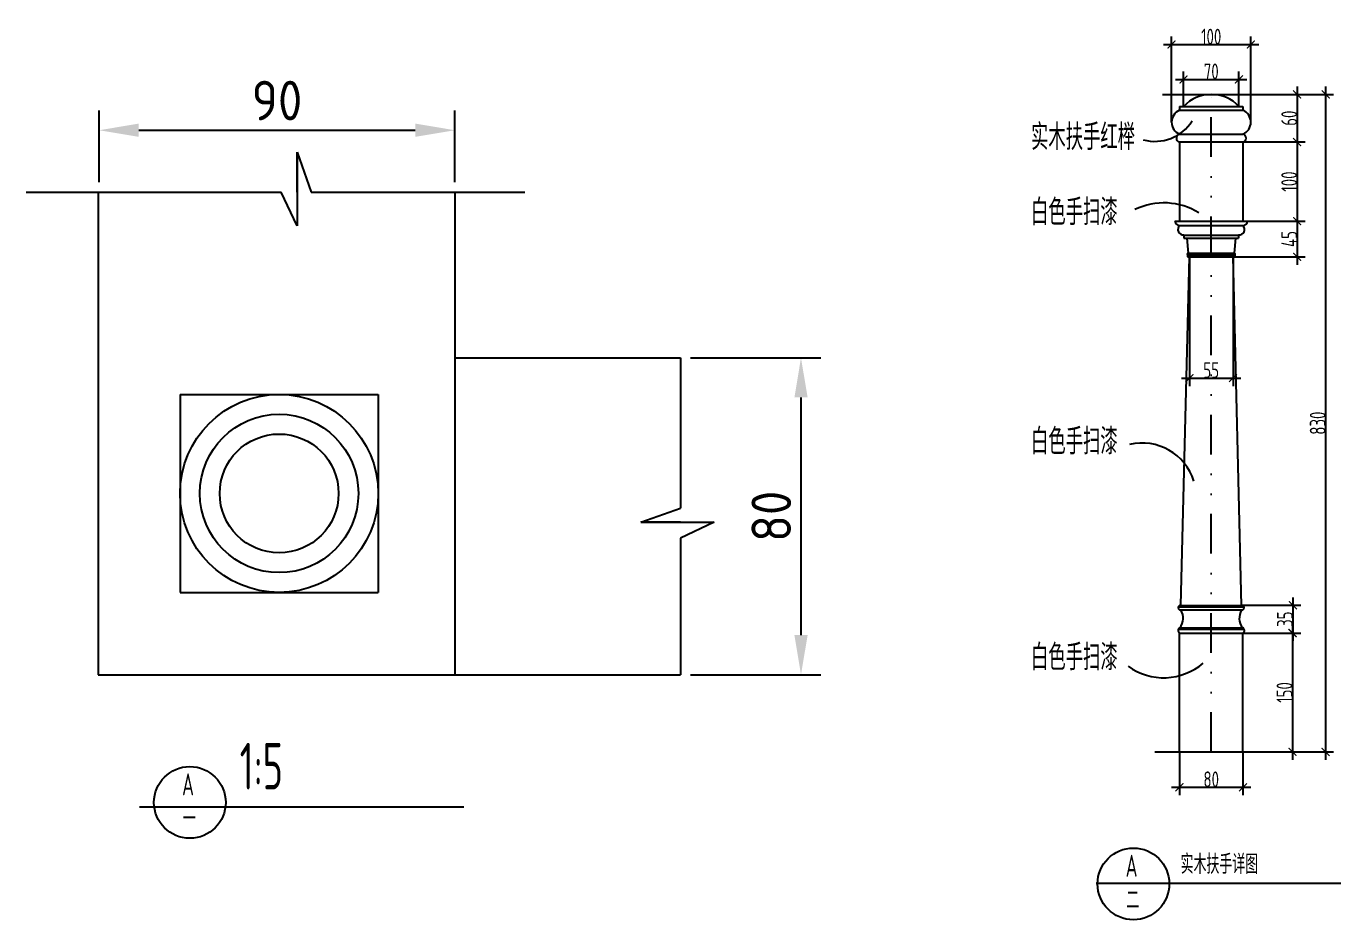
# Model space of a CAD drawing. Extents: x -42728 to 99010, y -18674 to 47645.
# Drawn here: x 60088 to 61747, y 11892 to 13020 of the extents above; entities that cross this region are included whole.
import ezdxf

# ---------------------------------------------------------------- set-up
doc = ezdxf.new("R2010")
doc.units = 0
doc.header["$LTSCALE"] = 100
doc.header["$MEASUREMENT"] = 0
doc.linetypes.add('DIVIDE', pattern=[1.25, 0.5, -0.25, 0, -0.25, 0, -0.25])
doc.layers.get('0').update_dxf_attribs({"linetype": 'CONTINUOUS'})
doc.layers.get('DEFPOINTS').update_dxf_attribs({"linetype": 'CONTINUOUS'})
for name, color, linetype in [('COLUMN', 9, 'CONTINUOUS'), ('DIVIDE', 4, 'DIVIDE'), ('DOOR', 3, 'CONTINUOUS'), ('HATCH', 9, 'CONTINUOUS')]:
    doc.layers.add(name, color=color, linetype=linetype)
doc.styles.add('HZDF', font='archs.shx', dxfattribs={"width": 0.8, "bigfont": 'hzdf.shx'})
doc.styles.get("Standard").update_dxf_attribs({"font": 'ISOCP'})
doc.dimstyles.new('DESIGN20', dxfattribs={"dimscale": 5, "dimtxt": 4, "dimasz": 2, "dimexe": 2, "dimexo": 0, "dimgap": 0, "dimtad": 1, "dimdec": 0, "dimzin": 0, "dimdsep": 46, "dimtxsty": 'HZDF', "dimblk1": 'ARCHTICK', "dimblk2": 'ARCHTICK', "dimsah": 1, "dimcen": -1, "dimdle": 2, "dimclrd": 3, "dimclre": 3, "dimclrt": 2, "dimadec": 0, "dimazin": 0, "dimtfac": 0.25, "dimtdec": 0, "dimtix": 1, "dimtmove": 2, "dimatfit": 3, "dimldrblk": 'ARCHTICK', "dimfxl": 1, "dimtolj": 1, "dimtzin": 0, "dimarcsym": 0})
doc.dimstyles.get("Standard").update_dxf_attribs({"dimtxt": 2.5, "dimasz": 2.5, "dimexe": 1.25, "dimexo": 0.625, "dimtad": 1, "dimdec": 4, "dimdsep": 46, "dimlunit": 6, "dimtxsty": 'Standard', "dimcen": 2.5, "dimadec": 0, "dimazin": 0, "dimtfac": 1, "dimtdec": 4, "dimtmove": 0, "dimatfit": 3, "dimfxl": 1, "dimtolj": 1, "dimtzin": 0, "dimarcsym": 0})

# ---------------------------------------------------------------- blocks, each defined once
blk = doc.blocks.new('*D1695')
at = {"color": 0, "linetype": 'ByBlock', "transparency": 16777216}
for p, q in [((60180.3, 12823.3), (60180.3, 12913.8)), ((60629.3, 12823.3), (60629.3, 12913.8)), ((60230.3, 12888.8), (60579.3, 12888.8))]:
    blk.add_line(p, q, dxfattribs=at)
for points in [[(60230.3, 12897.2), (60230.3, 12880.5), (60180.3, 12888.8)], [(60579.3, 12897.2), (60579.3, 12880.5), (60629.3, 12888.8)]]:
    blk.add_solid(points, dxfattribs=at)
at = {"layer": 'DEFPOINTS', "color": 0, "linetype": 'ByBlock', "transparency": 16777216}
for p in [(60629.3, 12888.8), (60180.3, 12810.8), (60629.3, 12810.8)]:
    blk.add_point(p, dxfattribs=at)
at = {"color": 0, "linetype": 'ByBlock', "transparency": 16777216, "insert": (60404.8, 12926.3), "char_height": 50, "attachment_point": 5}
blk.add_mtext('\\A1;90', dxfattribs=at)
blk = doc.blocks.new('_ARCHTICK')
at = {"color": 0, "linetype": 'ByBlock', "const_width": 0.15}
blk.add_lwpolyline([(-0.5, -0.5), (0.5, 0.5)], dxfattribs=at)
blk = doc.blocks.new('*D1700')
at = {"layer": 'DEFPOINTS', "color": 0, "linetype": 'Continuous', "transparency": 16777216}
for p in [(61522.2, 12934), (61512.2, 12104), (61727.9, 12104)]:
    blk.add_point(p, dxfattribs=at)
at = {"layer": 'DIVIDE', "color": 3, "linetype": 'Continuous', "lineweight": -2, "transparency": 16777216}
for p, q in [((61727.9, 12944), (61727.9, 12094)), ((61522.2, 12934), (61737.9, 12934)), ((61512.2, 12104), (61737.9, 12104))]:
    blk.add_line(p, q, dxfattribs=at)
at = {"layer": 'DIVIDE', "color": 3, "linetype": 'Continuous', "lineweight": -2, "transparency": 16777216, "xscale": 10, "yscale": 10, "zscale": 10}
for p, rotation in [((61727.9, 12934), 90), ((61727.9, 12104), 270)]:
    blk.add_blockref('_ARCHTICK', p, dxfattribs=dict(at, rotation=rotation))
at = {"layer": 'DIVIDE', "color": 2, "linetype": 'Continuous', "transparency": 16777216, "insert": (61717.9, 12519), "char_height": 20, "attachment_point": 5, "rotation": 90, "style": 'HZDF'}
blk.add_mtext('\\A1;830', dxfattribs=at)
blk = doc.blocks.new('*D1701')
at = {"color": 0, "linetype": 'ByBlock', "transparency": 16777216}
for p, q in [((60926.4, 12601.4), (61090.9, 12601.4)), ((61065.9, 12551.4), (61065.9, 12251.4)), ((60926.4, 12201.4), (61090.9, 12201.4))]:
    blk.add_line(p, q, dxfattribs=at)
for points in [[(61057.6, 12551.4), (61074.3, 12551.4), (61065.9, 12601.4)], [(61057.6, 12251.4), (61074.3, 12251.4), (61065.9, 12201.4)]]:
    blk.add_solid(points, dxfattribs=at)
at = {"layer": 'DEFPOINTS', "color": 0, "linetype": 'ByBlock', "transparency": 16777216}
for p in [(60913.9, 12601.4), (60913.9, 12201.4), (61065.9, 12201.4)]:
    blk.add_point(p, dxfattribs=at)
at = {"color": 0, "linetype": 'ByBlock', "transparency": 16777216, "insert": (61028.4, 12401.4), "char_height": 50, "attachment_point": 5, "rotation": 90}
blk.add_mtext('\\A1;80', dxfattribs=at)
blk = doc.blocks.new('*D1702')
at = {"layer": 'DEFPOINTS', "color": 0, "linetype": 'Continuous', "transparency": 16777216}
for p in [(61623.5, 12254), (61623.5, 12104), (61686, 12104)]:
    blk.add_point(p, dxfattribs=at)
at = {"layer": 'DIVIDE', "color": 3, "linetype": 'Continuous', "lineweight": -2, "transparency": 16777216}
for p, q in [((61686, 12264), (61686, 12094)), ((61623.5, 12254), (61696, 12254)), ((61623.5, 12104), (61696, 12104))]:
    blk.add_line(p, q, dxfattribs=at)
at = {"layer": 'DIVIDE', "color": 3, "linetype": 'Continuous', "lineweight": -2, "transparency": 16777216, "xscale": 10, "yscale": 10, "zscale": 10}
for p, rotation in [((61686, 12254), 90), ((61686, 12104), 270)]:
    blk.add_blockref('_ARCHTICK', p, dxfattribs=dict(at, rotation=rotation))
at = {"layer": 'DIVIDE', "color": 2, "linetype": 'Continuous', "transparency": 16777216, "insert": (61676, 12179), "char_height": 20, "attachment_point": 5, "rotation": 90, "style": 'HZDF'}
blk.add_mtext('\\A1;150', dxfattribs=at)
blk = doc.blocks.new('*D1703')
at = {"layer": 'DEFPOINTS', "color": 0, "linetype": 'Continuous', "transparency": 16777216}
for p in [(61543.5, 12104), (61623.5, 12104), (61623.5, 12059.3)]:
    blk.add_point(p, dxfattribs=at)
at = {"layer": 'DIVIDE', "color": 3, "linetype": 'Continuous', "lineweight": -2, "transparency": 16777216}
for p, q in [((61543.5, 12104), (61543.5, 12049.3)), ((61623.5, 12104), (61623.5, 12049.3)), ((61533.5, 12059.3), (61633.5, 12059.3))]:
    blk.add_line(p, q, dxfattribs=at)
at = {"layer": 'DIVIDE', "color": 3, "linetype": 'Continuous', "lineweight": -2, "transparency": 16777216, "xscale": 10, "yscale": 10, "zscale": 10, "rotation": 180}
blk.add_blockref('_ARCHTICK', (61543.5, 12059.3), dxfattribs=at)
at = {"layer": 'DIVIDE', "color": 3, "linetype": 'Continuous', "lineweight": -2, "transparency": 16777216, "xscale": 10, "yscale": 10, "zscale": 10}
blk.add_blockref('_ARCHTICK', (61623.5, 12059.3), dxfattribs=at)
at = {"layer": 'DIVIDE', "color": 2, "linetype": 'Continuous', "transparency": 16777216, "insert": (61583.5, 12069.3), "char_height": 20, "attachment_point": 5, "style": 'HZDF'}
blk.add_mtext('\\A1;80', dxfattribs=at)
blk = doc.blocks.new('*D1704')
at = {"layer": 'DEFPOINTS', "color": 0, "linetype": 'Continuous', "transparency": 16777216}
for p in [(61621.9, 12289), (61623.5, 12254), (61686.5, 12254)]:
    blk.add_point(p, dxfattribs=at)
at = {"layer": 'DIVIDE', "color": 3, "linetype": 'Continuous', "lineweight": -2, "transparency": 16777216}
for p, q in [((61686.5, 12299), (61686.5, 12244)), ((61621.9, 12289), (61696.5, 12289)), ((61623.5, 12254), (61696.5, 12254))]:
    blk.add_line(p, q, dxfattribs=at)
at = {"layer": 'DIVIDE', "color": 3, "linetype": 'Continuous', "lineweight": -2, "transparency": 16777216, "xscale": 10, "yscale": 10, "zscale": 10}
for p, rotation in [((61686.5, 12289), 90), ((61686.5, 12254), 270)]:
    blk.add_blockref('_ARCHTICK', p, dxfattribs=dict(at, rotation=rotation))
at = {"layer": 'DIVIDE', "color": 2, "linetype": 'Continuous', "transparency": 16777216, "insert": (61676.5, 12271.5), "char_height": 20, "attachment_point": 5, "rotation": 90, "style": 'HZDF'}
blk.add_mtext('\\A1;35', dxfattribs=at)
blk = doc.blocks.new('*D1705')
at = {"color": 3, "linetype": 'ByBlock', "transparency": 16777216}
for p, q in [((61691.9, 12884), (61691.9, 12764)), ((61583.5, 12774), (61701.9, 12774))]:
    blk.add_line(p, q, dxfattribs=at)
at = {"layer": 'DEFPOINTS', "color": 0, "linetype": 'ByBlock', "transparency": 16777216}
for p in [(61583.5, 12874), (61583.5, 12774), (61691.9, 12774)]:
    blk.add_point(p, dxfattribs=at)
at = {"color": 3, "linetype": 'ByBlock', "transparency": 16777216, "xscale": 10, "yscale": 10, "zscale": 10}
for p, rotation in [((61691.9, 12874), 90), ((61691.9, 12774), 270)]:
    blk.add_blockref('_ARCHTICK', p, dxfattribs=dict(at, rotation=rotation))
at = {"color": 2, "linetype": 'ByBlock', "transparency": 16777216, "insert": (61681.9, 12824), "char_height": 20, "attachment_point": 5, "rotation": 90, "style": 'HZDF'}
blk.add_mtext('\\A1;100', dxfattribs=at)
blk = doc.blocks.new('*D1706')
at = {"layer": 'DEFPOINTS', "color": 0, "linetype": 'Continuous', "transparency": 16777216}
for p in [(61583.5, 12934), (61583.5, 12874), (61691.9, 12874)]:
    blk.add_point(p, dxfattribs=at)
at = {"layer": 'DIVIDE', "color": 3, "linetype": 'Continuous', "lineweight": -2, "transparency": 16777216}
for p, q in [((61691.9, 12944), (61691.9, 12864)), ((61583.5, 12934), (61701.9, 12934)), ((61583.5, 12874), (61701.9, 12874))]:
    blk.add_line(p, q, dxfattribs=at)
at = {"layer": 'DIVIDE', "color": 3, "linetype": 'Continuous', "lineweight": -2, "transparency": 16777216, "xscale": 10, "yscale": 10, "zscale": 10}
for p, rotation in [((61691.9, 12934), 90), ((61691.9, 12874), 270)]:
    blk.add_blockref('_ARCHTICK', p, dxfattribs=dict(at, rotation=rotation))
at = {"layer": 'DIVIDE', "color": 2, "linetype": 'Continuous', "transparency": 16777216, "insert": (61681.9, 12904), "char_height": 20, "attachment_point": 5, "rotation": 90, "style": 'HZDF'}
blk.add_mtext('\\A1;60', dxfattribs=at)
blk = doc.blocks.new('*D1707')
at = {"layer": 'DEFPOINTS', "color": 0, "linetype": 'Continuous', "transparency": 16777216}
for p in [(61556, 12729), (61611, 12730.3), (61611, 12575.9)]:
    blk.add_point(p, dxfattribs=at)
at = {"layer": 'DIVIDE', "color": 3, "linetype": 'Continuous', "lineweight": -2, "transparency": 16777216}
for p, q in [((61556, 12729), (61556, 12565.9)), ((61611, 12730.3), (61611, 12565.9)), ((61546, 12575.9), (61621, 12575.9))]:
    blk.add_line(p, q, dxfattribs=at)
at = {"layer": 'DIVIDE', "color": 3, "linetype": 'Continuous', "lineweight": -2, "transparency": 16777216, "xscale": 10, "yscale": 10, "zscale": 10, "rotation": 180}
blk.add_blockref('_ARCHTICK', (61556, 12575.9), dxfattribs=at)
at = {"layer": 'DIVIDE', "color": 3, "linetype": 'Continuous', "lineweight": -2, "transparency": 16777216, "xscale": 10, "yscale": 10, "zscale": 10}
blk.add_blockref('_ARCHTICK', (61611, 12575.9), dxfattribs=at)
at = {"layer": 'DIVIDE', "color": 2, "linetype": 'Continuous', "transparency": 16777216, "insert": (61583.5, 12585.9), "char_height": 20, "attachment_point": 5, "style": 'HZDF'}
blk.add_mtext('\\A1;55', dxfattribs=at)
blk = doc.blocks.new('*D1708')
at = {"color": 3, "linetype": 'ByBlock', "transparency": 16777216}
for p, q in [((61691.9, 12784), (61691.9, 12719)), ((61583.5, 12729), (61701.9, 12729))]:
    blk.add_line(p, q, dxfattribs=at)
at = {"layer": 'DEFPOINTS', "color": 0, "linetype": 'ByBlock', "transparency": 16777216}
for p in [(61583.5, 12774), (61583.5, 12729), (61691.9, 12729)]:
    blk.add_point(p, dxfattribs=at)
at = {"color": 3, "linetype": 'ByBlock', "transparency": 16777216, "xscale": 10, "yscale": 10, "zscale": 10}
for p, rotation in [((61691.9, 12774), 90), ((61691.9, 12729), 270)]:
    blk.add_blockref('_ARCHTICK', p, dxfattribs=dict(at, rotation=rotation))
at = {"color": 2, "linetype": 'ByBlock', "transparency": 16777216, "insert": (61681.9, 12751.5), "char_height": 20, "attachment_point": 5, "rotation": 90, "style": 'HZDF'}
blk.add_mtext('\\A1;45', dxfattribs=at)
blk = doc.blocks.new('*D1709')
at = {"layer": 'DEFPOINTS', "color": 0, "linetype": 'Continuous', "transparency": 16777216}
for p in [(61618.5, 12953), (61548.5, 12919), (61618.5, 12919)]:
    blk.add_point(p, dxfattribs=at)
at = {"layer": 'DIVIDE', "color": 3, "linetype": 'Continuous', "lineweight": -2, "transparency": 16777216}
for p, q in [((61538.5, 12953), (61628.5, 12953)), ((61548.5, 12919), (61548.5, 12963)), ((61618.5, 12919), (61618.5, 12963))]:
    blk.add_line(p, q, dxfattribs=at)
at = {"layer": 'DIVIDE', "color": 3, "linetype": 'Continuous', "lineweight": -2, "transparency": 16777216, "xscale": 10, "yscale": 10, "zscale": 10, "rotation": 180}
blk.add_blockref('_ARCHTICK', (61548.5, 12953), dxfattribs=at)
at = {"layer": 'DIVIDE', "color": 3, "linetype": 'Continuous', "lineweight": -2, "transparency": 16777216, "xscale": 10, "yscale": 10, "zscale": 10}
blk.add_blockref('_ARCHTICK', (61618.5, 12953), dxfattribs=at)
at = {"layer": 'DIVIDE', "color": 2, "linetype": 'Continuous', "transparency": 16777216, "insert": (61583.5, 12963), "char_height": 20, "attachment_point": 5, "style": 'HZDF'}
blk.add_mtext('\\A1;70', dxfattribs=at)
blk = doc.blocks.new('*D1710')
at = {"layer": 'DEFPOINTS', "color": 0, "linetype": 'Continuous', "transparency": 16777216}
for p in [(61633.6, 12997), (61533.5, 12899), (61633.6, 12899)]:
    blk.add_point(p, dxfattribs=at)
at = {"layer": 'DIVIDE', "color": 3, "linetype": 'Continuous', "lineweight": -2, "transparency": 16777216}
for p, q in [((61533.5, 12899), (61533.5, 13007)), ((61633.6, 12899), (61633.6, 13007)), ((61523.5, 12997), (61643.6, 12997))]:
    blk.add_line(p, q, dxfattribs=at)
at = {"layer": 'DIVIDE', "color": 3, "linetype": 'Continuous', "lineweight": -2, "transparency": 16777216, "xscale": 10, "yscale": 10, "zscale": 10, "rotation": 180}
blk.add_blockref('_ARCHTICK', (61533.5, 12997), dxfattribs=at)
at = {"layer": 'DIVIDE', "color": 3, "linetype": 'Continuous', "lineweight": -2, "transparency": 16777216, "xscale": 10, "yscale": 10, "zscale": 10}
blk.add_blockref('_ARCHTICK', (61633.6, 12997), dxfattribs=at)
at = {"layer": 'DIVIDE', "color": 2, "linetype": 'Continuous', "transparency": 16777216, "insert": (61583.5, 13007), "char_height": 20, "attachment_point": 5, "style": 'HZDF'}
blk.add_mtext('\\A1;100', dxfattribs=at)

msp = doc.modelspace()

# ---------------------------------------------------------------- linework, layer by layer
at = {"layer": 'COLUMN'}
for p, q in [((60179.28782, 12810.76848), (60179.28782, 12201.36283)), ((60629.28782, 12810.76848), (60629.28782, 12201.36283)), ((60179.28782, 12201.36283), (60629.28782, 12201.36283))]:
    msp.add_line(p, q, dxfattribs=at)
at = {"layer": 'DIVIDE', "color": 4}
msp.add_line((61583.54506, 12103.97056), (61583.54506, 12933.97056), dxfattribs=at)
at = {"layer": 'DIVIDE', "color": 0, "linetype": 'Continuous'}
for p, q in [((61543.54506, 12873.97056), (61543.54506, 12773.97056)), ((61623.54506, 12873.97056), (61623.54506, 12773.97056)), ((60088.44489, 12810.76848), (60410.22729, 12810.76848)), ((60447.75871, 12810.76848), (60717.35753, 12810.76848)), ((61549.06599, 12756.48131), (61549.06599, 12752.56183)), ((61618.02413, 12756.36551), (61618.02413, 12752.56183)), ((61552.9157, 12752.56183), (61554.60358, 12733.54351)), ((61614.17442, 12752.56183), (61612.43076, 12733.54351)), ((61545.20296, 12288.97056), (61556.04506, 12728.97056)), ((61621.88717, 12288.97056), (61611.04506, 12728.97056)), ((60629.28782, 12601.36283), (60913.87268, 12601.36283)), ((60913.87268, 12601.36283), (60913.87268, 12411.49794)), ((60282.47903, 12555.29249), (60282.47903, 12305.29249)), ((60282.47903, 12555.29249), (60532.47903, 12555.29249)), ((60532.47903, 12555.29249), (60532.47903, 12305.29249)), ((60913.87268, 12373.96652), (60913.87268, 12201.36283)), ((60282.47903, 12305.29249), (60532.47903, 12305.29249))]:
    msp.add_line(p, q, dxfattribs=at)
at = {"layer": 'DIVIDE', "color": 9, "linetype": 'Continuous'}
msp.add_circle((60407.47903, 12430.29249), 125, dxfattribs=at)
at = {"layer": 'DIVIDE', "color": 0, "linetype": 'Continuous'}
msp.add_circle((60407.47903, 12430.29249), 75, dxfattribs=at)
for centre, radius, start, end in [((61583.54506, 12885.63723), 48.33333, 43.60281897, 136.39718103), ((61549.77281, 12898.97056), 16.24145, 112.54739263, 247.45260737), ((61617.31732, 12898.97056), 16.24145, 292.54739263, 67.45260737), ((61544.75097, 12878.97056), 5.14337, 103.55972462, 256.44027538), ((61622.33915, 12878.97056), 5.14337, 283.55972462, 76.44027538), ((61543.73519, 12774.55489), 6.14739, 185.45443463, 268.22761393), ((61623.35493, 12774.55489), 6.14739, 271.77238607, 354.54556537), ((61548.46814, 12763.50283), 6.95135, 135.09011811, 275.11635995), ((61618.62199, 12763.50283), 6.95135, 264.88364005, 44.90988189), ((61554.32634, 12729.92937), 0.9969, 97.30665638, 278.97795132), ((61554.74694, 12732.19998), 1.39381, 105.43686189, 246.87545881), ((61612.34318, 12732.19998), 1.39381, 293.12454119, 105.43686202), ((61612.76379, 12729.92937), 0.9969, 254.11062459, 82.69334362), ((61544.89439, 12286.05033), 2.93648, 83.96812971, 276.03187029), ((61529.08144, 12272.85879), 19.11553, 320.66213214, 32.50196768), ((61638.00869, 12272.85879), 19.11553, 147.49803232, 219.33786786), ((61622.19574, 12286.05033), 2.93648, 263.96812971, 96.03187029), ((61545.4522, 12257.27334), 3.81386, 114.57967914, 239.99635393), ((61621.63792, 12257.27334), 3.81386, 300.00364607, 65.42032086)]:
    msp.add_arc(centre, radius, start, end, dxfattribs=at)
at = {"layer": 'DOOR'}
for centre, radius, start, end in [((61512.40197, 12930.57693), 55.83766, 254.73576025, 327.8039087), ((61523.83301, 12713.38792), 83.68685, 58.10214526, 115.95878809), ((61495.97766, 12424.90999), 69.01835, 17.62123206, 102.95902601), ((61523.49622, 12274.55294), 76.98789, 234.29510589, 310.37289836)]:
    msp.add_arc(centre, radius, start, end, dxfattribs=at)
at = {"layer": 'HATCH', "color": 9, "linetype": 'Continuous'}
for p, q in [((61543.54506, 12918.97056), (61623.54506, 12918.97056)), ((61543.54506, 12913.97056), (61623.54506, 12913.97056)), ((61543.54506, 12883.97056), (61623.54506, 12883.97056)), ((61543.54506, 12873.97056), (61623.54506, 12873.97056)), ((61537.61563, 12773.97056), (61629.47449, 12773.97056)), ((61543.54506, 12768.41044), (61623.54506, 12768.41044)), ((61549.12806, 12756.36551), (61618.02413, 12756.36551)), ((61549.06599, 12752.56183), (61618.02413, 12752.56183)), ((61554.37594, 12733.54351), (61611.97218, 12733.54351)), ((61554.37594, 12731.00774), (61613.06516, 12731.00774)), ((61554.37594, 12728.97056), (61612.49086, 12728.97056)), ((61542.22185, 12287.2671), (61624.86827, 12287.2671)), ((61545.20296, 12288.97056), (61621.88717, 12288.97056)), ((61545.20296, 12283.13011), (61621.88717, 12283.13011)), ((61541.95494, 12258.79475), (61625.13518, 12258.79475)), ((61543.86579, 12260.7416), (61623.22433, 12260.7416))]:
    msp.add_line(p, q, dxfattribs=at)
at = {"layer": 'HATCH', "color": 0, "linetype": 'Continuous'}
for p, q in [((61543.54506, 12918.97056), (61543.54506, 12913.97056)), ((61623.54506, 12918.97056), (61623.54506, 12913.97056)), ((60430.42525, 12810.76848), (60430.42525, 12860.99985)), ((60430.42525, 12860.99985), (60430.42525, 12768.08112)), ((60430.42525, 12860.99985), (60430.42525, 12810.76848)), ((60430.42525, 12860.99985), (60447.75871, 12810.76848)), ((60430.42525, 12768.08112), (60410.22729, 12810.76848)), ((60863.64131, 12394.16448), (60913.87268, 12411.49794)), ((60863.64131, 12394.16448), (60913.87268, 12394.16448)), ((60863.64131, 12394.16448), (60956.56005, 12394.16448)), ((60913.87268, 12394.16448), (60863.64131, 12394.16448)), ((60956.56005, 12394.16448), (60913.87268, 12373.96652)), ((61543.54506, 12103.97056), (61543.54506, 12253.97056)), ((61543.54506, 12253.97056), (61623.54506, 12253.97056)), ((61623.54506, 12103.97056), (61623.54506, 12253.97056)), ((60629.28782, 12201.36283), (60913.87268, 12201.36283)), ((60231.08179, 12034.45947), (60640.30163, 12034.45947)), ((61438.43295, 11938.15152), (61746.88664, 11938.15152))]:
    msp.add_line(p, q, dxfattribs=at)
at = {"layer": 'HATCH', "color": 9, "linetype": 'Continuous'}
msp.add_circle((60407.47903, 12430.29249), 100, dxfattribs=at)
at = {"layer": 'HATCH', "color": 0, "linetype": 'Continuous'}
for centre in [(60294.79375, 12040.13798), (61485.30043, 11937.30981)]:
    msp.add_circle(centre, 45.25381, dxfattribs=at)

# ---------------------------------------------------------------- texts
at = {"layer": 'DOOR', "style": 'HZDF', "width": 0.7}
for s, p in [('实木扶手红榉', (61356.08204, 12863.78891)), ('白色手扫漆', (61356.08204, 12768.95002)), ('白色手扫漆', (61356.08204, 12479.46303)), ('白色手扫漆', (61356.08204, 12206.97077))]:
    msp.add_text(s, height=32.919269, dxfattribs=at).set_placement(p)
at = {"layer": 'HATCH', "color": 0, "linetype": 'Continuous', "style": 'HZDF', "width": 0.7}
for s, height, p in [('1:5', 58.866759, (60357.73783, 12056.49819)), ('A', 27.75877, (60285.07549, 12049.15912)), ('一', 24.49303, (60285.89284, 12007.52093)), ('A', 27.75877, (61475.58217, 11946.33095)), ('实木扶手详图', 24.493029, (61544.91648, 11949.91936)), ('二', 24.49303, (61476.39952, 11904.69275))]:
    msp.add_text(s, height=height, dxfattribs=at).set_placement(p)

# ---------------------------------------------------------------- dimensions: what is measured, and where the dimension line sits
at = {"layer": 'DIVIDE', "color": 0, "linetype": 'Continuous'}
for base, p1, p2, picture, middle in [((61633.55877, 12996.95716), (61533.53135, 12898.97056), (61633.55877, 12898.97056), '*D1710', (61583.54506, 13006.95716)), ((61618.54506, 12952.96386), (61548.54506, 12918.97056), (61618.54506, 12918.97056), '*D1709', (61583.54506, 12962.96386)), ((61611.01169, 12575.889), (61556.04506, 12728.97056), (61611.01169, 12730.325), '*D1707', (61583.52837, 12585.889)), ((61623.54506, 12059.30396), (61543.54506, 12103.97056), (61623.54506, 12103.97056), '*D1703', (61583.54506, 12069.30396))]:
    dim = msp.add_linear_dim(base=base, p1=p1, p2=p2, dimstyle='DESIGN20', dxfattribs=at)
    dim.commit()
    dim.dimension.update_dxf_attribs({"geometry": picture, "text_midpoint": middle})
for base, p1, p2, picture, middle in [((61727.8958, 12103.97056), (61522.1968, 12933.97056), (61512.1968, 12103.97056), '*D1700', (61717.8958, 12518.97056)), ((61691.92849, 12873.97056), (61583.54506, 12933.97056), (61583.54506, 12873.97056), '*D1706', (61681.92849, 12903.97056)), ((61686.54753, 12253.97056), (61621.88717, 12288.97056), (61623.54506, 12253.97056), '*D1704', (61676.54753, 12271.47056)), ((61685.96634, 12103.97056), (61623.54506, 12253.97056), (61623.54506, 12103.97056), '*D1702', (61675.96634, 12178.97056))]:
    dim = msp.add_linear_dim(base=base, p1=p1, p2=p2, angle=90, dimstyle='DESIGN20', dxfattribs=at)
    dim.commit()
    dim.dimension.update_dxf_attribs({"geometry": picture, "text_midpoint": middle})
for base, p1, p2, picture, middle in [((61691.92849, 12773.97056), (61583.54506, 12873.97056), (61583.54506, 12773.97056), '*D1705', (61681.92849, 12823.97056)), ((61691.92849, 12728.97056), (61583.54506, 12773.97056), (61583.54506, 12728.97056), '*D1708', (61681.92849, 12751.47056))]:
    dim = msp.add_linear_dim(base=base, p1=p1, p2=p2, angle=90, dimstyle='DESIGN20', override={"dimse1": 1}, dxfattribs=at)
    dim.commit()
    dim.dimension.update_dxf_attribs({"geometry": picture, "text_midpoint": middle})
at = {"layer": 'HATCH', "color": 0, "linetype": 'Continuous'}
dim = msp.add_linear_dim(base=(60629.28782, 12888.82415), p1=(60180.30862, 12810.76848), p2=(60629.28782, 12810.76848), text='90', dimstyle='Standard', override={"dimscale": 20}, dxfattribs=at)
dim.commit()
dim.dimension.update_dxf_attribs({"geometry": '*D1695', "text_midpoint": (60404.79822, 12926.32415)})
dim = msp.add_linear_dim(base=(61065.93954, 12201.36283), p1=(60913.87268, 12601.36283), p2=(60913.87268, 12201.36283), angle=90, text='80', dimstyle='Standard', override={"dimscale": 20}, dxfattribs=at)
dim.commit()
dim.dimension.update_dxf_attribs({"geometry": '*D1701', "text_midpoint": (61028.43954, 12401.36283)})

doc.saveas('drawing.dxf')
